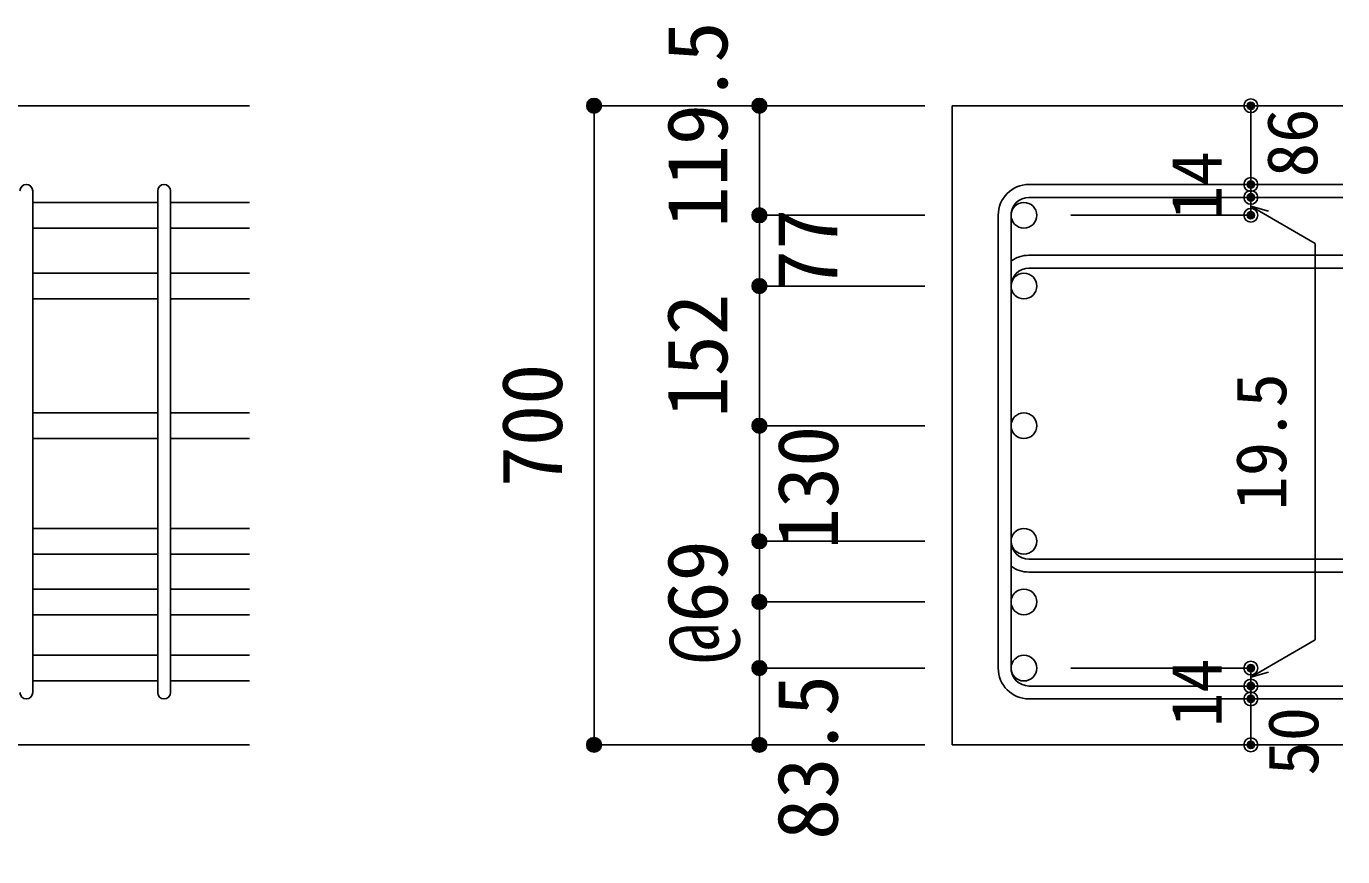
# Model space of a CAD drawing. Units: millimetres at full size, sheet at 1:30. Extents: x -5973 to 5954, y -4195 to 4201.
# Drawn here: x 1409 to 2842, y 2339 to 3242 of the extents above; entities that cross this region are included whole.
import ezdxf
from ezdxf.enums import TextEntityAlignment as Align

# ---------------------------------------------------------------- set-up
doc = ezdxf.new("R2010")
doc.units = ezdxf.units.MM
doc.header["$LTSCALE"] = 30
doc.header["$PDMODE"] = 32
doc.header["$PDSIZE"] = 15
for name, color, linetype in [('0-1_躯体線', 2, 'Continuous'), ('0-5_基礎梁筋', 7, 'Continuous'), ('0-6_スタラップ筋', 7, 'Continuous'), ('0-D_寸法', 4, 'Continuous')]:
    doc.layers.add(name, color=color, linetype=linetype)
doc.styles.add('ＭＳ ゴシック', font='')
doc.styles.get('ＭＳ ゴシック').set_extended_font_data('MS Gothic')

msp = doc.modelspace()

# ---------------------------------------------------------------- linework, layer by layer
at = {"layer": '0-1_躯体線'}
for p, q in [((1652.44, 3156.03), (-147.56, 3156.03)), ((2842.44, 3156.03), (2417.44, 3156.03)), ((2417.44, 3156.03), (2417.44, 2460.53)), ((2842.44, 2460.53), (2417.44, 2460.53))]:
    msp.add_line(p, q, dxfattribs=at)
msp.add_lwpolyline([(1252.44, 1756.03), (1252.44, 2460.53), (1652.44, 2460.53)], dxfattribs=at)
at = {"layer": '0-5_基礎梁筋'}
for p, q in [((1552.44, 3050.83), (1416.44, 3050.83)), ((1652.44, 3050.83), (1566.44, 3050.83)), ((1552.44, 3022.83), (1416.44, 3022.83)), ((1652.44, 3022.83), (1566.44, 3022.83)), ((1552.44, 2973.83), (1416.44, 2973.83)), ((1652.44, 2973.83), (1566.44, 2973.83)), ((1552.44, 2945.83), (1416.44, 2945.83)), ((1652.44, 2945.83), (1566.44, 2945.83)), ((1552.44, 2821.83), (1416.44, 2821.83)), ((1652.44, 2821.83), (1566.44, 2821.83)), ((1552.44, 2793.83), (1416.44, 2793.83)), ((1652.44, 2793.83), (1566.44, 2793.83)), ((1552.44, 2696.03), (1416.44, 2696.03)), ((1652.44, 2696.03), (1566.44, 2696.03)), ((1552.44, 2668.03), (1416.44, 2668.03)), ((1652.44, 2668.03), (1566.44, 2668.03)), ((1552.44, 2630.03), (1416.44, 2630.03)), ((1652.44, 2630.03), (1566.44, 2630.03)), ((1552.44, 2602.03), (1416.44, 2602.03)), ((1652.44, 2602.03), (1566.44, 2602.03)), ((1552.44, 2558.03), (1416.44, 2558.03)), ((1652.44, 2558.03), (1566.44, 2558.03)), ((1552.44, 2530.03), (1416.44, 2530.03)), ((1652.44, 2530.03), (1566.44, 2530.03))]:
    msp.add_line(p, q, dxfattribs=at)
at = {"layer": '0-5_基礎梁筋', "color": 3}
for centre in [(2495.44, 3036.83), (2495.44, 2959.83), (2495.44, 2807.83), (2495.44, 2682.03), (2495.44, 2616.03), (2495.44, 2544.03)]:
    msp.add_circle(centre, 14, dxfattribs=at)
at = {"layer": '0-5_基礎梁筋'}
msp.add_point((2027.44, 3156.03), dxfattribs=at)
at = {"layer": '0-6_スタラップ筋'}
for p, q in [((2842.44, 3070.33), (2500.94, 3070.33)), ((1416.44, 2517.53), (1416.44, 3063.33)), ((1552.44, 2517.53), (1552.44, 3063.33)), ((1566.44, 2517.53), (1566.44, 3063.33)), ((2842.44, 3056.33), (2500.94, 3056.33)), ((2467.44, 3036.83), (2467.44, 2544.03)), ((2481.44, 3036.83), (2481.44, 2544.03)), ((2842.44, 2993.33), (2500.94, 2993.33)), ((2842.44, 2979.33), (2500.94, 2979.33)), ((2842.44, 2662.53), (2500.94, 2662.53)), ((2842.44, 2648.53), (2500.94, 2648.53)), ((2842.44, 2524.53), (2500.94, 2524.53)), ((2842.44, 2510.53), (2500.94, 2510.53))]:
    msp.add_line(p, q, dxfattribs=at)
for centre, radius, start, end in [((1409.44, 3063.33), 7, 0, 180), ((1559.44, 3063.33), 7, 0, 180), ((2500.94, 3036.83), 33.5, 90, 180), ((2500.94, 3036.83), 19.5, 90, 180), ((2500.94, 2959.83), 33.5, 90, 125.59765), ((2500.94, 2959.83), 19.5, 90, 180), ((2500.94, 2682.03), 19.5, 180, 270), ((2500.94, 2682.03), 33.5, 234.40235, 270), ((2500.94, 2544.03), 33.5, 180, 270), ((2500.94, 2544.03), 19.5, 180, 270), ((1409.44, 2517.53), 7, 180, 0), ((1559.44, 2517.53), 7, 180, 0)]:
    msp.add_arc(centre, radius, start, end, dxfattribs=at)
at = {"layer": '0-D_寸法'}
for p, q in [((2027.44, 3156.03), (2207.44, 3156.03)), ((2027.44, 3156.03), (2207.44, 3156.03)), ((2027.44, 3156.03), (2027.44, 2460.53)), ((2207.44, 3156.03), (2387.44, 3156.03)), ((2207.44, 3156.03), (2387.44, 3156.03)), ((2207.44, 3036.83), (2207.44, 3156.03)), ((2742.44, 3056.33), (2742.44, 3070.33)), ((2742.44, 3056.33), (2742.44, 3036.83)), ((2742.44, 3046.58), (2761.76, 3041.41)), ((2742.44, 3046.58), (2812.5, 3006.14)), ((2207.44, 3036.83), (2387.44, 3036.83)), ((2207.44, 3036.83), (2207.44, 2955.07)), ((2742.44, 3036.83), (2546.35, 3036.83)), ((2812.5, 3006.14), (2812.5, 2574.73)), ((2207.44, 2959.83), (2387.44, 2959.83)), ((2207.44, 2959.83), (2387.44, 2959.83)), ((2207.44, 2955.07), (2207.44, 2821.53)), ((2207.44, 2934.48), (2207.44, 2544.03)), ((2207.44, 2807.83), (2387.44, 2807.83)), ((2207.44, 2807.83), (2387.44, 2807.83)), ((2207.44, 2682.03), (2387.44, 2682.03)), ((2207.44, 2616.03), (2387.44, 2616.03)), ((2742.44, 2534.28), (2812.5, 2574.73)), ((2207.44, 2544.03), (2387.44, 2544.03)), ((2207.44, 2544.03), (2207.44, 2460.53)), ((2742.44, 2544.03), (2546.35, 2544.03)), ((2742.44, 2524.53), (2742.44, 2544.03)), ((2742.44, 2534.28), (2761.76, 2539.46)), ((2742.44, 2510.53), (2742.44, 2524.53)), ((2742.44, 2460.53), (2742.44, 2510.53)), ((2027.44, 2460.53), (2207.44, 2460.53)), ((2207.44, 2460.53), (2387.44, 2460.53))]:
    msp.add_line(p, q, dxfattribs=at)
msp.add_lwpolyline([(2742.44, 3156.03), (2742.44, 3070.33), (2742.44, 3156.03)], dxfattribs=at)
for centre, radius in [((2027.44, 3156.03), 8), ((2027.44, 3156.03), 7.2), ((2027.44, 3156.03), 6.4), ((2027.44, 3156.03), 5.6), ((2027.44, 3156.03), 4.8), ((2027.44, 3156.03), 4), ((2027.44, 3156.03), 3.2), ((2027.44, 3156.03), 2.4), ((2027.44, 3156.03), 1.6), ((2027.44, 3156.03), 0.8), ((2207.44, 3156.03), 8), ((2207.44, 3156.03), 7.2), ((2207.44, 3156.03), 6.4), ((2207.44, 3156.03), 5.6), ((2207.44, 3156.03), 4.8), ((2207.44, 3156.03), 4), ((2207.44, 3156.03), 3.2), ((2207.44, 3156.03), 2.4), ((2207.44, 3156.03), 1.6), ((2207.44, 3156.03), 0.8), ((2742.44, 3156.03), 4), ((2742.44, 3156.03), 3.6), ((2742.44, 3156.03), 3.2), ((2742.44, 3156.03), 2.8), ((2742.44, 3156.03), 2.4), ((2742.44, 3156.03), 2), ((2742.44, 3156.03), 1.6), ((2742.44, 3156.03), 1.2), ((2742.44, 3156.03), 0.8), ((2742.44, 3156.03), 0.4), ((2742.44, 3070.33), 4), ((2742.44, 3070.33), 3.6), ((2742.44, 3070.33), 3.2), ((2742.44, 3070.33), 2.8), ((2742.44, 3070.33), 2.4), ((2742.44, 3070.33), 2), ((2742.44, 3070.33), 1.6), ((2742.44, 3070.33), 1.2), ((2742.44, 3070.33), 0.8), ((2742.44, 3070.33), 0.4), ((2742.44, 3056.33), 4), ((2742.44, 3056.33), 3.6), ((2742.44, 3056.33), 3.2), ((2742.44, 3056.33), 2.8), ((2742.44, 3056.33), 2.4), ((2742.44, 3056.33), 2), ((2742.44, 3056.33), 1.6), ((2742.44, 3056.33), 1.2), ((2742.44, 3056.33), 0.8), ((2742.44, 3056.33), 0.4), ((2207.44, 3036.83), 8), ((2207.44, 3036.83), 7.2), ((2207.44, 3036.83), 6.4), ((2207.44, 3036.83), 5.6), ((2207.44, 3036.83), 4.8), ((2207.44, 3036.83), 4), ((2207.44, 3036.83), 3.2), ((2207.44, 3036.83), 2.4), ((2207.44, 3036.83), 1.6), ((2742.44, 3036.83), 4), ((2742.44, 3036.83), 3.6), ((2742.44, 3036.83), 3.2), ((2742.44, 3036.83), 2.8), ((2742.44, 3036.83), 2.4), ((2742.44, 3036.83), 2), ((2742.44, 3036.83), 1.6), ((2742.44, 3036.83), 1.2), ((2207.44, 3036.83), 0.8), ((2742.44, 3036.83), 0.8), ((2742.44, 3036.83), 0.4), ((2207.44, 2959.83), 8), ((2207.44, 2959.83), 7.2), ((2207.44, 2959.83), 6.4), ((2207.44, 2959.83), 5.6), ((2207.44, 2959.83), 4.8), ((2207.44, 2959.83), 4), ((2207.44, 2959.83), 3.2), ((2207.44, 2959.83), 2.4), ((2207.44, 2959.83), 1.6), ((2207.44, 2959.83), 0.8), ((2207.44, 2807.83), 8), ((2207.44, 2807.83), 7.2), ((2207.44, 2807.83), 6.4), ((2207.44, 2807.83), 5.6), ((2207.44, 2807.83), 4.8), ((2207.44, 2807.83), 4), ((2207.44, 2807.83), 3.2), ((2207.44, 2807.83), 2.4), ((2207.44, 2807.83), 1.6), ((2207.44, 2807.83), 0.8), ((2207.44, 2682.03), 8), ((2207.44, 2682.03), 7.2), ((2207.44, 2682.03), 6.4), ((2207.44, 2682.03), 5.6), ((2207.44, 2682.03), 4.8), ((2207.44, 2682.03), 4), ((2207.44, 2682.03), 3.2), ((2207.44, 2682.03), 2.4), ((2207.44, 2682.03), 1.6), ((2207.44, 2682.03), 0.8), ((2207.44, 2616.03), 8), ((2207.44, 2616.03), 7.2), ((2207.44, 2616.03), 6.4), ((2207.44, 2616.03), 5.6), ((2207.44, 2616.03), 4.8), ((2207.44, 2616.03), 4), ((2207.44, 2616.03), 3.2), ((2207.44, 2616.03), 2.4), ((2207.44, 2616.03), 1.6), ((2207.44, 2616.03), 0.8), ((2207.44, 2544.03), 8), ((2207.44, 2544.03), 7.2), ((2207.44, 2544.03), 6.4), ((2207.44, 2544.03), 5.6), ((2207.44, 2544.03), 4.8), ((2207.44, 2544.03), 4), ((2207.44, 2544.03), 3.2), ((2207.44, 2544.03), 2.4), ((2207.44, 2544.03), 1.6), ((2207.44, 2544.03), 0.8), ((2742.44, 2544.03), 4), ((2742.44, 2544.03), 3.6), ((2742.44, 2544.03), 3.2), ((2742.44, 2544.03), 2.8), ((2742.44, 2544.03), 2.4), ((2742.44, 2544.03), 2), ((2742.44, 2544.03), 1.6), ((2742.44, 2544.03), 1.2), ((2742.44, 2544.03), 0.8), ((2742.44, 2544.03), 0.4), ((2742.44, 2524.53), 4), ((2742.44, 2524.53), 3.6), ((2742.44, 2524.53), 3.2), ((2742.44, 2524.53), 2.8), ((2742.44, 2524.53), 2.4), ((2742.44, 2524.53), 2), ((2742.44, 2524.53), 1.6), ((2742.44, 2524.53), 1.2), ((2742.44, 2524.53), 0.8), ((2742.44, 2524.53), 0.4), ((2742.44, 2510.53), 4), ((2742.44, 2510.53), 3.6), ((2742.44, 2510.53), 3.2), ((2742.44, 2510.53), 2.8), ((2742.44, 2510.53), 2.4), ((2742.44, 2510.53), 2), ((2742.44, 2510.53), 1.6), ((2742.44, 2510.53), 1.2), ((2742.44, 2510.53), 0.8), ((2742.44, 2510.53), 0.4), ((2027.44, 2460.53), 8), ((2027.44, 2460.53), 7.2), ((2027.44, 2460.53), 6.4), ((2027.44, 2460.53), 5.6), ((2027.44, 2460.53), 4.8), ((2207.44, 2460.53), 8), ((2207.44, 2460.53), 7.2), ((2207.44, 2460.53), 6.4), ((2207.44, 2460.53), 5.6), ((2207.44, 2460.53), 4.8), ((2027.44, 2460.53), 4), ((2027.44, 2460.53), 3.2), ((2027.44, 2460.53), 2.4), ((2027.44, 2460.53), 1.6), ((2027.44, 2460.53), 0.8), ((2207.44, 2460.53), 4), ((2207.44, 2460.53), 3.2), ((2207.44, 2460.53), 2.4), ((2207.44, 2460.53), 1.6), ((2207.44, 2460.53), 0.8), ((2742.44, 2460.53), 4), ((2742.44, 2460.53), 3.6), ((2742.44, 2460.53), 3.2), ((2742.44, 2460.53), 2.8), ((2742.44, 2460.53), 2.4), ((2742.44, 2460.53), 2), ((2742.44, 2460.53), 1.6), ((2742.44, 2460.53), 1.2), ((2742.44, 2460.53), 0.8), ((2742.44, 2460.53), 0.4)]:
    msp.add_circle(centre, radius, dxfattribs=at)
at = {"layer": '0-D_寸法', "color": 7}
for p in [(2027.44, 3156.03), (2207.44, 3156.03), (2742.44, 3156.03), (2742.44, 3070.33), (2742.44, 3056.33), (2207.44, 3036.83), (2207.44, 3036.83), (2742.44, 3036.83), (2207.44, 2959.83), (2207.44, 2959.83), (2207.44, 2807.83), (2207.44, 2807.83), (2207.44, 2682.03), (2207.44, 2682.03), (2207.44, 2682.03), (2207.44, 2616.03), (2207.44, 2616.03), (2207.44, 2616.03), (2207.44, 2544.03), (2207.44, 2544.03), (2207.44, 2544.03), (2742.44, 2544.03), (2742.44, 2544.03), (2742.44, 2524.53), (2742.44, 2510.53), (2027.44, 2460.53), (2027.44, 2460.53), (2027.44, 2460.53), (2207.44, 2460.53), (2207.44, 2460.53), (2207.44, 2460.53), (2742.44, 2460.53)]:
    msp.add_point(p, dxfattribs=at)

# ---------------------------------------------------------------- texts
at = {"layer": '0-D_寸法', "style": 'ＭＳ ゴシック'}
for s, height, p in [('119.5', 65.98, (2192.44, 3023.41)), ('86', 54.99, (2831.33, 3078.17)), ('14', 54.99, (2727.21, 3031.67)), ('77', 65.98, (2312.25, 2954.15)), ('152', 65.98, (2192.41, 2816.64)), ('700', 65.98, (2012.44, 2740.78)), ('19.5', 54.99, (2797.5, 2715.43)), ('130', 65.98, (2312.79, 2673.3)), ('@69', 65.98, (2192.44, 2548.53)), ('14', 54.99, (2727.18, 2479.86)), ('83.5', 65.98, (2312.44, 2357.03)), ('50', 54.99, (2832.44, 2427.03))]:
    msp.add_text(s, height=height, rotation=90, dxfattribs=at).set_placement(p, align=Align.BOTTOM_LEFT)

doc.saveas('drawing.dxf')
